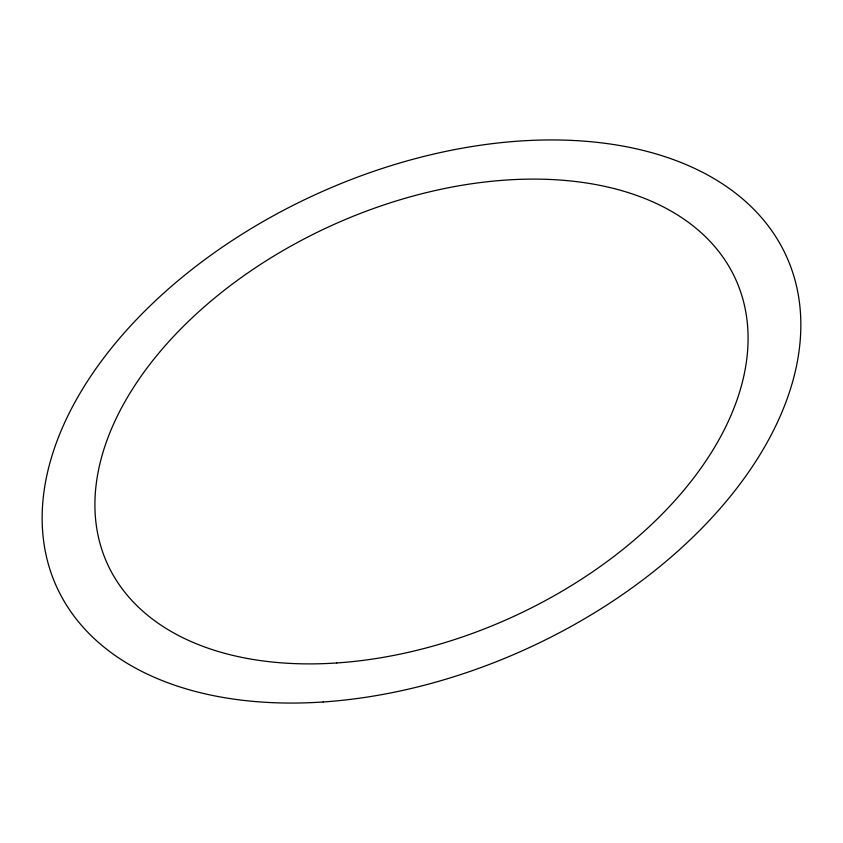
<?xml version="1.0" encoding="UTF-8"?>
<svg xmlns="http://www.w3.org/2000/svg" width="843" height="843" viewBox="0 0 843 843"><rect width="100%" height="100%" fill="white"/><g stroke="black" fill="none" stroke-linecap="round" stroke-linejoin="round"><path stroke-width="1.26" d="M323.09 701.977A400.573 250.455 -24.3 0 0 787.984 259.865A400.573 250.455 -24.3 0 0 153.426 302.658A400.573 250.455 -24.3 0 0 323.09 701.977M336.779 662.956A344.85 215.608 -24.3 0 0 737.003 282.352A344.85 215.608 -24.3 0 0 190.718 319.191A344.85 215.608 -24.3 0 0 336.779 662.956"/></g></svg>
